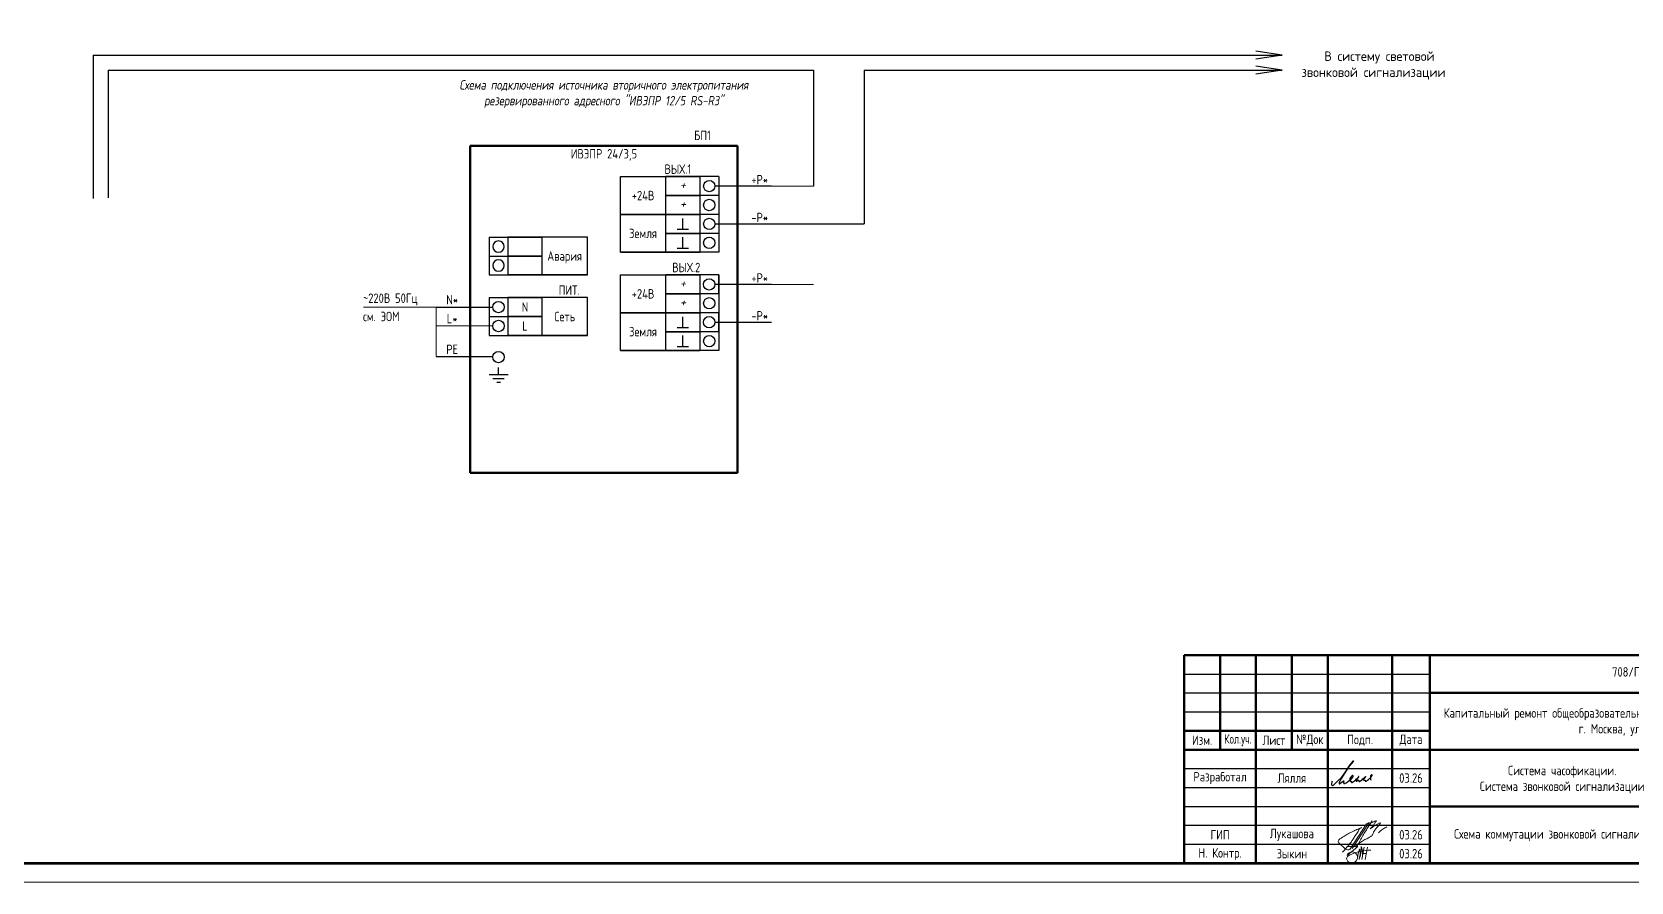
# Model space of a CAD drawing. Header units: millimetres. Extents: x -421858 to 614926, y -468665 to 141641.
# Drawn here: x 300489 to 342785, y 82241 to 104722 of the extents above; entities that cross this region are included whole.
import ezdxf
from ezdxf.enums import TextEntityAlignment as Align

# ---------------------------------------------------------------- set-up
doc = ezdxf.new("R2010")
doc.units = ezdxf.units.MM
for name, color, linetype in [('__НАДПИСИ', 7, 'Continuous'), ('СОТ', 7, 'Continuous'), ('стена', 20, 'Continuous')]:
    doc.layers.add(name, color=color, linetype=linetype)
for name, color, linetype, lineweight in [('__ФОРМАТ', 7, 'Continuous', 40), ('Подписи', 7, 'Continuous', 13), ('Схемы подключ', 7, 'Continuous', 15)]:
    doc.layers.add(name, color=color, linetype=linetype, lineweight=lineweight)
doc.layers.add('Границы листа', color=7, linetype='Continuous', lineweight=0, plot=False)
doc.layers.add('ОФ_подписи', color=5, linetype='Continuous', lineweight=13, true_color=0x0000ff)
doc.styles.add('GOST 2.304 type A', font='', dxfattribs={"height": 250})
doc.styles.add('GOST-2.304_Type-B_italic', font='')
doc.styles.add('ISOCPEUR', font='isocpeur.ttf', dxfattribs={"width": 0.9, "height": 350})
doc.styles.add('RubezhCAD', font='', dxfattribs={"oblique": 10})
doc.styles.get("Standard").update_dxf_attribs({"font": ''})
doc.styles.add('ГОСТ 2.304', font='')
doc.styles.get('GOST 2.304 type A').set_extended_font_data('GOST 2.304 type A')
doc.styles.get('GOST-2.304_Type-B_italic').set_extended_font_data('GOST Common', italic=True)
doc.styles.get('RubezhCAD').set_extended_font_data('GOST type A')
doc.styles.get('Standard').set_extended_font_data('GOST type B')
doc.styles.get('ГОСТ 2.304').set_extended_font_data('GOST 2.304 type A')

# ---------------------------------------------------------------- blocks, each defined once
blk = doc.blocks.new('*U1836')
at = {"lineweight": -2}
blk.add_lwpolyline([(20, 5), (836, 5), (836, 589), (20, 589)], close=True, dxfattribs=at)
at = {"layer": 'Границы листа'}
blk.add_lwpolyline([(841, 0), (0, 0), (0, 594), (841, 594)], close=True, dxfattribs=at)
at = {"lineweight": 13, "oblique": 10, "flags": 8}
blk.add_attdef('ФОРМАТ', (801.94, 1.12), '', height=3, dxfattribs=at)
blk = doc.blocks.new('П_Зыкин')
at = {"layer": 'ОФ_подписи', "color": 5, "ltscale": 100, "transparency": 33554687}
for p, q in [((142, 249), (62, -174)), ((102, 37), (218, 37)), ((258, 249), (178, -174))]:
    blk.add_line(p, q, dxfattribs=at)
blk.add_lwpolyline([(-462, 273), (-74, 273), (-446, -30)], dxfattribs=at)
for centre, radius, start, end in [((-271, -94), 186, 314.2393, 159.9348), ((345, -1372), 1523, 88.8758, 117.8788), ((1109, -252), 1204, 158.7593, 174.231), ((-1024, 224), 1068, 337.8144, 2.8859), ((-849, 72), 852, 342.8308, 7.4815), ((-9, 182), 4.48, 8.9691, 155.6551), ((-643, 22), 732, 344.4555, 20.462), ((-318, -169), 151, 108.7568, 173.4251), ((-287, -115), 185, 191.5358, 322.3512)]:
    blk.add_arc(centre, radius, start, end, dxfattribs=at)
blk = doc.blocks.new('П_Лукашова')
at = {"layer": 'ОФ_подписи', "color": 5}
for p, q in [((221, 339), (-221, -339)), ((286, 371), (-156, -307)), ((283, 370), (218, 338))]:
    blk.add_line(p, q, dxfattribs=at)
for points in [[(221, 301), (344, 360), (434, 401), (475, 416), (464, 395), (420, 336), (342, 232), (310, 203), (337, 221), (420, 283), (490, 322), (558, 352), (576, 358), (491, 240), (403, 113), (374, 49), (360, 20)], [(-221, -339), (-276, -344), (-368, -289), (-446, -221), (-505, -166), (-522, -116), (-412, -16), (-295, 56), (-173, 120), (-49, 179), (33, 216), (87, 237), (52, 221), (11, 167), (-59, 51), (-126, -52), (-177, -132), (-256, -231), (-409, -409)], [(360, 20), (294, -18), (203, -65), (91, -124), (-73, -248)], [(366, 415), (236, 213), (85, -37), (-50, -300)], [(530, 102), (646, 199), (748, 254)]]:
    blk.add_spline(points, degree=3, dxfattribs=at)
blk = doc.blocks.new('штамп')
at = {"layer": '__ФОРМАТ', "linetype": 'Continuous', "lineweight": 50}
for p, q in [((531929, 45357), (531929, 50857)), ((531929, 50857), (550429, 50857)), ((532879, 48357), (532879, 50857)), ((533829, 45357), (533829, 50857)), ((534779, 48357), (534779, 50857)), ((535729, 45357), (535729, 50857)), ((537429, 45357), (537429, 50857)), ((538429, 45357), (538429, 50857)), ((550429, 45357), (550429, 50857)), ((538429, 49857), (550429, 49857)), ((531929, 48857), (538429, 48857)), ((531929, 48357), (550429, 48357)), ((545429, 45357), (545429, 48357)), ((546929, 46857), (546929, 48357)), ((548429, 46857), (548429, 48357)), ((545429, 47857), (550429, 47857)), ((538429, 46857), (550429, 46857)), ((531929, 45357), (550429, 45357))]:
    blk.add_line(p, q, dxfattribs=at)
at = {"layer": '__ФОРМАТ', "linetype": 'Continuous', "lineweight": -2}
for p, q in [((531929, 50357), (538429, 50357)), ((531929, 49857), (538429, 49857)), ((531929, 49357), (538429, 49357)), ((531929, 48857), (538429, 48857)), ((531929, 47857), (538429, 47857)), ((531929, 47357), (538429, 47357)), ((531929, 46857), (538429, 46857)), ((538429, 46857), (550429, 46857)), ((531929, 46357), (538429, 46357)), ((531929, 45857), (538429, 45857))]:
    blk.add_line(p, q, dxfattribs=at)
at = {"layer": 'Подписи', "color": 5, "lineweight": 25}
blk.add_lwpolyline([(535847, 47525), (535833, 47500), (535823, 47461), (535824, 47440), (535829, 47423), (535840, 47414), (535857, 47413), (535876, 47421), (535897, 47435), (535917, 47454), (536005, 47539), (536088, 47624), (536142, 47690), (536203, 47776), (536266, 47874), (536323, 47953), (536362, 48009), (536395, 48059), (536405, 48060), (536397, 48045), (536295, 47925), (536205, 47790), (536095, 47603), (536059, 47544), (536038, 47506), (536029, 47485), (536027, 47473), (536027, 47462), (536031, 47457), (536037, 47454), (536045, 47456), (536057, 47466), (536072, 47479), (536107, 47506), (536133, 47525), (536147, 47532), (536152, 47532), (536153, 47529), (536150, 47520), (536147, 47504), (536146, 47491), (536148, 47479), (536150, 47471), (536157, 47465), (536166, 47462), (536178, 47464), (536189, 47469), (536215, 47480), (536240, 47498), (536281, 47529), (536306, 47550), (536324, 47567), (536342, 47582), (536372, 47609), (536388, 47629), (536397, 47646), (536399, 47657), (536398, 47666), (536393, 47671), (536383, 47671), (536372, 47667), (536356, 47653), (536336, 47632), (536323, 47612), (536313, 47599), (536309, 47587), (536310, 47579), (536315, 47575), (536326, 47579), (536335, 47585), (536344, 47592), (536348, 47595), (536352, 47596), (536354, 47595), (536355, 47592), (536349, 47583), (536342, 47575), (536334, 47561), (536326, 47547), (536322, 47538), (536320, 47531), (536321, 47523), (536325, 47519), (536328, 47519), (536333, 47524), (536338, 47527), (536344, 47526), (536346, 47520), (536351, 47508), (536355, 47498), (536359, 47493), (536366, 47491), (536375, 47491), (536385, 47497), (536412, 47513), (536436, 47532), (536466, 47559), (536491, 47583), (536517, 47607), (536529, 47621), (536545, 47642), (536547, 47643), (536546, 47644), (536543, 47644), (536541, 47642), (536538, 47637), (536499, 47577), (536491, 47558), (536482, 47544), (536480, 47535), (536479, 47529), (536481, 47524), (536483, 47522), (536489, 47523), (536494, 47526), (536502, 47532), (536512, 47539), (536522, 47544), (536530, 47548), (536541, 47549), (536547, 47546), (536550, 47541), (536551, 47531), (536552, 47525), (536553, 47521), (536558, 47517), (536562, 47515), (536568, 47515), (536575, 47517), (536583, 47523), (536596, 47533), (536617, 47547), (536636, 47561), (536659, 47583), (536688, 47609), (536702, 47620), (536713, 47630), (536721, 47636), (536727, 47641), (536727, 47643), (536726, 47644), (536723, 47643), (536720, 47638), (536715, 47629), (536693, 47594), (536681, 47575), (536676, 47566), (536674, 47557), (536677, 47551), (536679, 47547), (536684, 47546), (536689, 47549), (536695, 47552), (536700, 47554), (536709, 47554), (536716, 47551), (536717, 47545), (536719, 47535), (536721, 47527), (536725, 47524), (536731, 47520), (536741, 47523), (536747, 47528), (536757, 47534), (536779, 47550), (536809, 47572), (536842, 47600), (536865, 47623), (536880, 47642), (536895, 47664), (536899, 47675), (536901, 47684), (536898, 47689), (536891, 47693), (536881, 47689), (536873, 47682), (536862, 47668), (536856, 47654), (536855, 47638), (536856, 47622), (536856, 47598), (536858, 47583), (536860, 47572), (536864, 47560), (536871, 47551)], dxfattribs=at)
at = {"layer": 'ОФ_подписи'}
for name, p, xscale, yscale, zscale in [('П_Лукашова', (536533, 46057), 1.010226427429054, 1.010226427429054, 1.010226427429054), ('П_Зыкин', (536581, 45585), 0.7621923841183493, 0.7621923841183493, 0.7621923841183493)]:
    blk.add_blockref(name, p, dxfattribs=dict(at, xscale=xscale, yscale=yscale, zscale=zscale))
at = {"transparency": 33554687, "attachment_point": 5, "style": 'ГОСТ 2.304'}
for s, insert, char_height, width in [('{\\fArial|b0|i0|c204|p34;комплексное проектирование промышленных и гражданских объектов}', (548563, 46495), 100, 3372.21), ('{\\fCorbel Light|b1|i0|c204|p34;ООО "АРТИС"}', (548563, 45995), 250, 4171.2)]:
    blk.add_mtext(s, dxfattribs=dict(at, insert=insert, char_height=char_height, width=width))
at = {"layer": '__НАДПИСИ', "lineweight": 9, "ltscale": 2, "style": 'ISOCPEUR', "flags": 1}
blk.add_attdef('NOTATION', (548864, 51134), '', height=250, dxfattribs=at)
at = {"layer": '__НАДПИСИ', "lineweight": 9, "ltscale": 2, "style": 'RubezhCAD', "oblique": 10}
blk.add_attdef('SHEET', text='', height=250, dxfattribs=at).set_placement((547679, 47357), align=Align.MIDDLE_CENTER)
at = {"layer": '__ФОРМАТ', "color": 7, "linetype": 'Continuous', "lineweight": 20, "char_height": 250, "attachment_point": 5, "style": 'GOST 2.304 type A'}
for s, insert, width in [('Капитальный ремонт общеобразовательного учреждения ГБОУ Школа № 1210 по адресу:      \\Pг. Москва, ул. Живописная д. 32', (544429, 49085), 12000), ('\\pi-7.5,l7.5,t7.5;{\\W0.9;\\C256;Кол.уч.}', (533354, 48607), 950), ('Система часофикации. \\PСистема звонковой сигнализации ', (541929, 47564), 7000)]:
    blk.add_mtext(s, dxfattribs=dict(at, insert=insert, width=width))
at = {"layer": '__ФОРМАТ', "color": 7, "linetype": 'Continuous', "lineweight": 20, "char_height": 250, "attachment_point": 5, "line_spacing_factor": 1.2, "style": 'GOST 2.304 type A'}
for s, insert, width in [('\\pi-7.5,l7.5,t7.5;{\\C256;Изм.}', (532404, 48607), 950), ('\\pi-7.5,l7.5,t7.5;{\\C256;Лист}', (534304, 48607), 950), ('\\pi-7.5,l7.5,t7.5;{\\C256;№Док}', (535254, 48607), 950), ('\\pi-7.5,l7.5,t7.5;{\\C256;Подп.}', (536584, 48607), 1710.72), ('\\pi-7.5,l7.5,t7.5;{\\C256;Дата}', (537929, 48607), 1000), ('\\pi-7.5,l7.5,t7.5;{\\C256;Стадия}', (546179, 48107), 1500), ('\\pi-7.5,l7.5,t7.5;{\\C256;Лист}', (547679, 48107), 1500), ('\\pi-7.5,l7.5,t7.5;{\\C256;Листов}', (549429, 48107), 2000), ('\\pi-7.5,l7.5,t7.5;{\\C256;Разработал}', (532879, 47607), 1900), ('{\\C256;Лялля}', (534779, 47607), 1900), ('{\\C256;03.26}', (537929, 47607), 1000), ('\\pi-750,l750,t750;{\\C256;Р}', (546179, 47357), 1500), ('\\pi-7.5,l7.5,t7.5;{\\C256;ГИП}', (532879, 46107), 1900), ('{\\C256;Лукашова}', (534779, 46107), 1900), ('{\\C256;03.26}', (537929, 46107), 1000), ('{\\C256;Н. Контр. }', (532879, 45592), 1900), ('\\pi-750,l750,t750;{\\C256;Зыкин}', (534779, 45607), 1900), ('{\\C256;03.26}', (537929, 45607), 1000)]:
    blk.add_mtext(s, dxfattribs=dict(at, insert=insert, width=width))
at = {"layer": 'стена', "color": 18, "true_color": 0x000000, "insert": (543249, 50539), "char_height": 250, "width": 3851.47, "attachment_point": 1, "style": 'GOST 2.304 type A'}
blk.add_mtext('708/П-24-АНО-ЭЧ', dxfattribs=at)

msp = doc.modelspace()

# ---------------------------------------------------------------- linework, layer by layer
at = {"lineweight": 30}
for p, q in [((302112, 104107), (322110, 104107)), ((302112, 104107), (302112, 100318)), ((322110, 104107), (333558, 104107)), ((333558, 104107), (332864, 104214)), ((333558, 104107), (332864, 103999)), ((302507, 103710), (302507, 100339)), ((322497, 103710), (322498, 99646)), ((322497, 103710), (333558, 103710)), ((333558, 103710), (332864, 103817)), ((333558, 103710), (332864, 103603)), ((320053, 99646), (322498, 99646))]:
    msp.add_line(p, q, dxfattribs=at)
msp.add_lwpolyline([(302507, 103710), (321159, 103710), (321159, 100646)], dxfattribs=at)
at = {"layer": 'Схемы подключ', "lineweight": 25}
for p, q in [((320053, 100646), (318553, 100646)), ((320054, 100646), (318553, 100646)), ((318553, 99646), (320053, 99646)), ((320053, 98046), (318553, 98046)), ((320054, 98046), (318553, 98046)), ((311178, 97446), (312679, 97446)), ((318553, 97046), (320053, 97046)), ((311179, 96135), (312678, 96135))]:
    msp.add_line(p, q, dxfattribs=at)
at = {"layer": 'Схемы подключ'}
for p, q in [((320053, 100646), (320653, 100646)), ((320053, 100646), (320654, 100646)), ((320085, 100646), (321159, 100646)), ((320053, 98046), (320653, 98046)), ((320053, 98046), (320654, 98046)), ((320085, 98046), (321159, 98046)), ((311179, 97446), (309261, 97446)), ((311179, 96135), (311179, 97446))]:
    msp.add_line(p, q, dxfattribs=at)
at = {"layer": 'Схемы подключ', "lineweight": 0}
msp.add_line((312679, 96946), (311179, 96946), dxfattribs=at)
at = {"layer": 'Схемы подключ', "lineweight": 50}
for points in [[(312083, 101710), (319149, 101710)], [(312083, 93063), (312083, 101710)], [(319149, 93063), (319149, 101710)], [(312083, 93063), (319149, 93063)]]:
    msp.add_lwpolyline(points, dxfattribs=at)
at = {"layer": 'Схемы подключ', "lineweight": 25}
for points in [[(316053, 100896), (318153, 100896)], [(316053, 99896), (316053, 100896)], [(318153, 100896), (317253, 100896)], [(317253, 100896), (318153, 100896)], [(317253, 100396), (317253, 100896)], [(318153, 100896), (318153, 100396)], [(318653, 100896), (318153, 100896)], [(318153, 100896), (318153, 100396)], [(318653, 100896), (318153, 100896)], [(318653, 100896), (318153, 100896)], [(318653, 100896), (318653, 100396)], [(318653, 100896), (318653, 100396)], [(317253, 99896), (317253, 100396)], [(317253, 100396), (318153, 100396)], [(318153, 100396), (317253, 100396)], [(318153, 100396), (318153, 99896)], [(318653, 100396), (318153, 100396)], [(318653, 100396), (318153, 100396)], [(318653, 100396), (318653, 99896)], [(316053, 99896), (318153, 99896)], [(316053, 98896), (316053, 99896)], [(316053, 99896), (317253, 99896)], [(317253, 99896), (316053, 99896)], [(317253, 99896), (318153, 99896)], [(317253, 99396), (317253, 99896)], [(318153, 99896), (317253, 99896)], [(317253, 99896), (318153, 99896)], [(318153, 99896), (317253, 99896)], [(318153, 99896), (318153, 99396)], [(318653, 99896), (318153, 99896)], [(318153, 99896), (318153, 99396)], [(318653, 99896), (318153, 99896)], [(318653, 99896), (318153, 99896)], [(318653, 99896), (318153, 99896)], [(318653, 99896), (318153, 99896)], [(318653, 99896), (318653, 99396)], [(318653, 99896), (318653, 99396)], [(317253, 98896), (317253, 99396)], [(317253, 99396), (318153, 99396)], [(318153, 99396), (317253, 99396)], [(317553, 99505), (317853, 99505)], [(317703, 99505), (317703, 99792)], [(318153, 99396), (318153, 98896)], [(318653, 99396), (318153, 99396)], [(318653, 99396), (318153, 99396)], [(318653, 99396), (318653, 98896)], [(312579, 99296), (313079, 99296)], [(312579, 99296), (312579, 98796)], [(312579, 99296), (313080, 99296)], [(312580, 99296), (312580, 98796)], [(312580, 99296), (313080, 99296)], [(313079, 99296), (313979, 99296)], [(313980, 99296), (313080, 99296)], [(315180, 99296), (313080, 99296)], [(313080, 99296), (313080, 98796)], [(313080, 99296), (313080, 98796)], [(313980, 98796), (313980, 99296)], [(315180, 98296), (315180, 99296)], [(317553, 99005), (317853, 99005)], [(317703, 99005), (317703, 99292)], [(312579, 98796), (312579, 98296)], [(312579, 98796), (313080, 98796)], [(312580, 98796), (313080, 98796)], [(313980, 98796), (313080, 98796)], [(313080, 98796), (313980, 98796)], [(313080, 98796), (313080, 98296)], [(313980, 98296), (313980, 98796)], [(316053, 98896), (317253, 98896)], [(317253, 98896), (316053, 98896)], [(318153, 98896), (317253, 98896)], [(317253, 98896), (318153, 98896)], [(318653, 98896), (318153, 98896)], [(318653, 98896), (318153, 98896)], [(312579, 98296), (313080, 98296)], [(312579, 98296), (313079, 98296)], [(312579, 98296), (313080, 98296)], [(312579, 98296), (313079, 98296)], [(312580, 98296), (313080, 98296)], [(313079, 98296), (313979, 98296)], [(315179, 98296), (313079, 98296)], [(313080, 98296), (313980, 98296)], [(313980, 98296), (313080, 98296)], [(313980, 98296), (313080, 98296)], [(315180, 98296), (313980, 98296)], [(313980, 98296), (315180, 98296)], [(316052, 98296), (318152, 98296)], [(316052, 97296), (316052, 98296)], [(317252, 98296), (318152, 98296)], [(317252, 97796), (317252, 98296)], [(318153, 98296), (317253, 98296)], [(318152, 98296), (318152, 97796)], [(318653, 98296), (318152, 98296)], [(318152, 98296), (318152, 97796)], [(318652, 98296), (318152, 98296)], [(318653, 98296), (318153, 98296)], [(318652, 98296), (318652, 97796)], [(318653, 98296), (318653, 97796)], [(317252, 97296), (317252, 97796)], [(317252, 97796), (318152, 97796)], [(318152, 97796), (317252, 97796)], [(318653, 97796), (318152, 97796)], [(318152, 97796), (318152, 97296)], [(318652, 97796), (318152, 97796)], [(318653, 97796), (318653, 97296)], [(312579, 97696), (313079, 97696)], [(312579, 97696), (312579, 97196)], [(312579, 97696), (313080, 97696)], [(312580, 97696), (312580, 97196)], [(312580, 97696), (313080, 97696)], [(313079, 97696), (313979, 97696)], [(315180, 97696), (313080, 97696)], [(313980, 97696), (313080, 97696)], [(313080, 97696), (313080, 97196)], [(313080, 97696), (313080, 97196)], [(313980, 97196), (313980, 97696)], [(315180, 96696), (315180, 97696)], [(316052, 97296), (318152, 97296)], [(316052, 96296), (316052, 97296)], [(316052, 97296), (317252, 97296)], [(317252, 97296), (316052, 97296)], [(317252, 97296), (318152, 97296)], [(317252, 96796), (317252, 97296)], [(317252, 97296), (318152, 97296)], [(318152, 97296), (317252, 97296)], [(318153, 97296), (317253, 97296)], [(318152, 97296), (318152, 96796)], [(318152, 97296), (318152, 96796)], [(318653, 97296), (318152, 97296)], [(318652, 97296), (318152, 97296)], [(318653, 97296), (318152, 97296)], [(318652, 97296), (318152, 97296)], [(318653, 97296), (318153, 97296)], [(318652, 97296), (318652, 96796)], [(318653, 97296), (318653, 96796)], [(312579, 97196), (313080, 97196)], [(312579, 97196), (312579, 96696)], [(312580, 97196), (313080, 97196)], [(313080, 97196), (313980, 97196)], [(313980, 97196), (313080, 97196)], [(313080, 97196), (313080, 96696)], [(313980, 96696), (313980, 97196)], [(317552, 96905), (317852, 96905)], [(317702, 96905), (317702, 97192)], [(312579, 96696), (313079, 96696)], [(312579, 96696), (313080, 96696)], [(312579, 96696), (313080, 96696)], [(312580, 96696), (313080, 96696)], [(312580, 96696), (313080, 96696)], [(313079, 96696), (313979, 96696)], [(315180, 96696), (313080, 96696)], [(313980, 96696), (313080, 96696)], [(313980, 96696), (313080, 96696)], [(313080, 96696), (313980, 96696)], [(313980, 96696), (315180, 96696)], [(315180, 96696), (313980, 96696)], [(317252, 96296), (317252, 96796)], [(317252, 96796), (318152, 96796)], [(318152, 96796), (317252, 96796)], [(317702, 96405), (317702, 96692)], [(318152, 96796), (318152, 96296)], [(318652, 96796), (318152, 96796)], [(318653, 96796), (318152, 96796)], [(318653, 96796), (318653, 96296)], [(316052, 96296), (317252, 96296)], [(317252, 96296), (316052, 96296)], [(318152, 96296), (317252, 96296)], [(317252, 96296), (318152, 96296)], [(317552, 96405), (317852, 96405)], [(318653, 96296), (318152, 96296)], [(318652, 96296), (318152, 96296)], [(312581, 95660), (313081, 95660)], [(312831, 95660), (312831, 95847)], [(312681, 95560), (312981, 95560)], [(312781, 95460), (312881, 95460)]]:
    msp.add_lwpolyline(points, dxfattribs=at)
for points in [[(318553, 100646, -1), (318253, 100646, -1)], [(318553, 100146, -1), (318253, 100146, -1)], [(318553, 99646, -1), (318253, 99646, -1)], [(312680, 99046, 1), (312980, 99046, 1)], [(318553, 99146, -1), (318253, 99146, -1)], [(312679, 98546, 1), (312979, 98546, 1)], [(318552, 98046, -1), (318252, 98046, -1)], [(312980, 97446, -1), (312680, 97446, -1)], [(318553, 97546, -1), (318253, 97546, -1)], [(312980, 96946, -1), (312680, 96946, -1)], [(318552, 97046, -1), (318252, 97046, -1)], [(318553, 96546, -1), (318253, 96546, -1)], [(312979, 96125, -1), (312679, 96125, -1)]]:
    msp.add_lwpolyline(points, format="xyb", close=True, dxfattribs=at)

# ---------------------------------------------------------------- block references
at = {"layer": '__ФОРМАТ', "lineweight": 60, "xscale": 99.9999999999996, "yscale": 99.9999999999996, "zscale": 99.9999999999996}
msp.add_blockref('*U1836', (265864, 82241), dxfattribs=at)
at = {"layer": 'СОТ'}
msp.add_blockref('штамп', (-200964, 37384), dxfattribs=at)

# ---------------------------------------------------------------- texts
for s, p in [('В систему световой', (337590, 104082)), ('звонковой сигнализации', (337879, 103656))]:
    msp.add_text(s, height=250).set_placement(p, align=Align.MIDDLE_RIGHT)
at = {"layer": 'СОТ', "insert": (340964, 83479), "char_height": 250, "width": 7000, "attachment_point": 5, "style": 'GOST 2.304 type A'}
msp.add_mtext('Схема коммутации звонковой сигнализации', dxfattribs=at)
at = {"layer": 'Схемы подключ', "lineweight": 0, "style": 'RubezhCAD'}
for s, p in [('БП1', (318003, 101863)), ('ИВЭПР 24/3,5 ', (314742, 101376)), ('ВЫХ.1', (317219, 100969)), ('ВЫХ.2', (317424, 98369)), ('~220В 50Гц', (309246, 97556)), ('ПИТ.', (314421, 97769)), ('см. ЭОМ', (309246, 97073))]:
    msp.add_text(s, height=250, dxfattribs=at).set_placement(p)
at = {"layer": 'Схемы подключ', "lineweight": 25, "style": 'GOST-2.304_Type-B_italic'}
for p in [(317703, 100684), (317703, 100184), (317703, 98084), (317703, 97584)]:
    msp.add_text('+', height=250, dxfattribs=at).set_placement(p, align=Align.MIDDLE_CENTER)
at = {"layer": 'Схемы подключ', "lineweight": 0, "style": 'RubezhCAD'}
for s, p in [('+P*', (319738, 100691)), ('-P*', (319738, 99691)), ('+P*', (319738, 98091)), ('-P*', (319738, 97091))]:
    msp.add_text(s, height=250, dxfattribs=at).set_placement(p, align=Align.CENTER)
for s, p in [('+24В', (316653, 100396)), ('Земля', (316653, 99396)), ('Авария', (314580, 98796)), ('N*', (311603, 97640)), ('+24В', (316652, 97796)), ('N', (313529, 97446)), ('Сеть', (314580, 97196)), ('L*', (311603, 97140)), ('L', (313530, 96946)), ('Земля', (316652, 96796)), ('PE', (311604, 96329))]:
    msp.add_text(s, height=250, dxfattribs=at).set_placement(p, align=Align.MIDDLE_CENTER)
at = {"layer": 'Схемы подключ', "lineweight": 0, "insert": (315616, 103447), "char_height": 250, "width": 9163.61, "attachment_point": 2, "style": 'RubezhCAD'}
msp.add_mtext('Схема подключения источника вторичного электропитания резервированного адресного "ИВЭПР 12/5 RS-R3"', dxfattribs=at)

doc.saveas('drawing.dxf')
